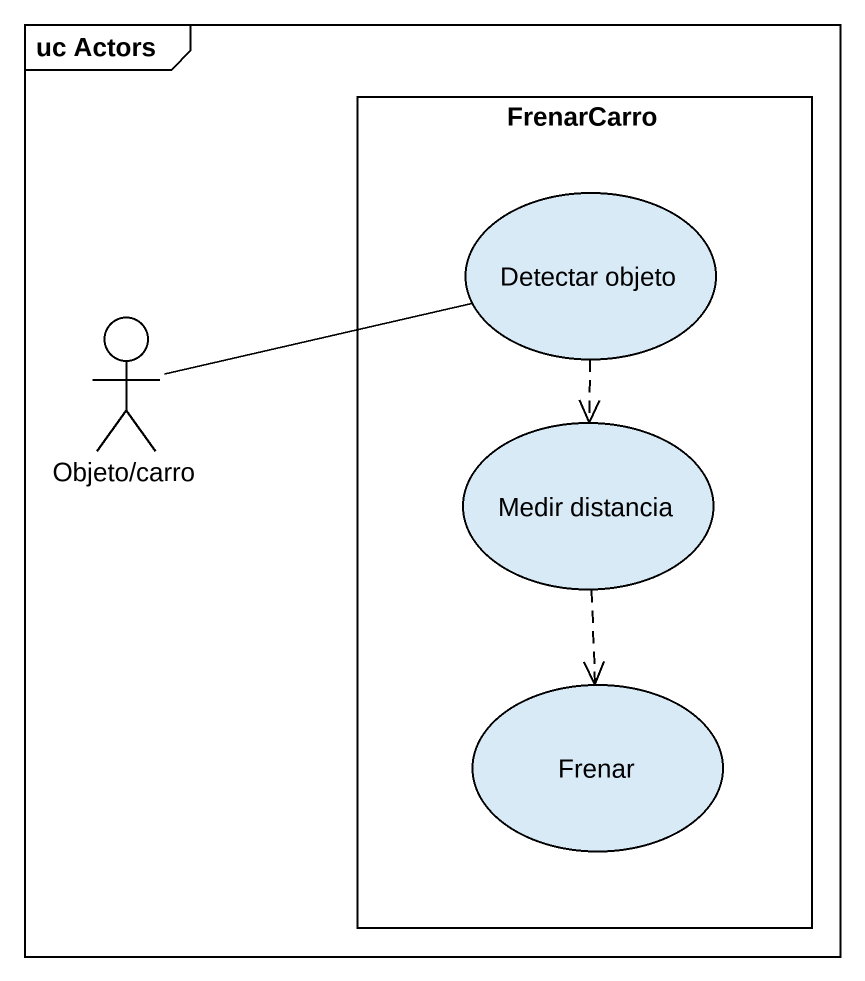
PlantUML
@startuml
mainframe uc Actors
rectangle FrenarCarro {
  usecase "Detectar objeto" as Detectar_objeto
  usecase "Medir distancia" as Medir_distancia
  usecase Frenar
}
actor "Objeto/carro" as Objeto_carro
Detectar_objeto ..> Medir_distancia
Objeto_carro -right- Detectar_objeto
Medir_distancia ..> Frenar
@enduml
